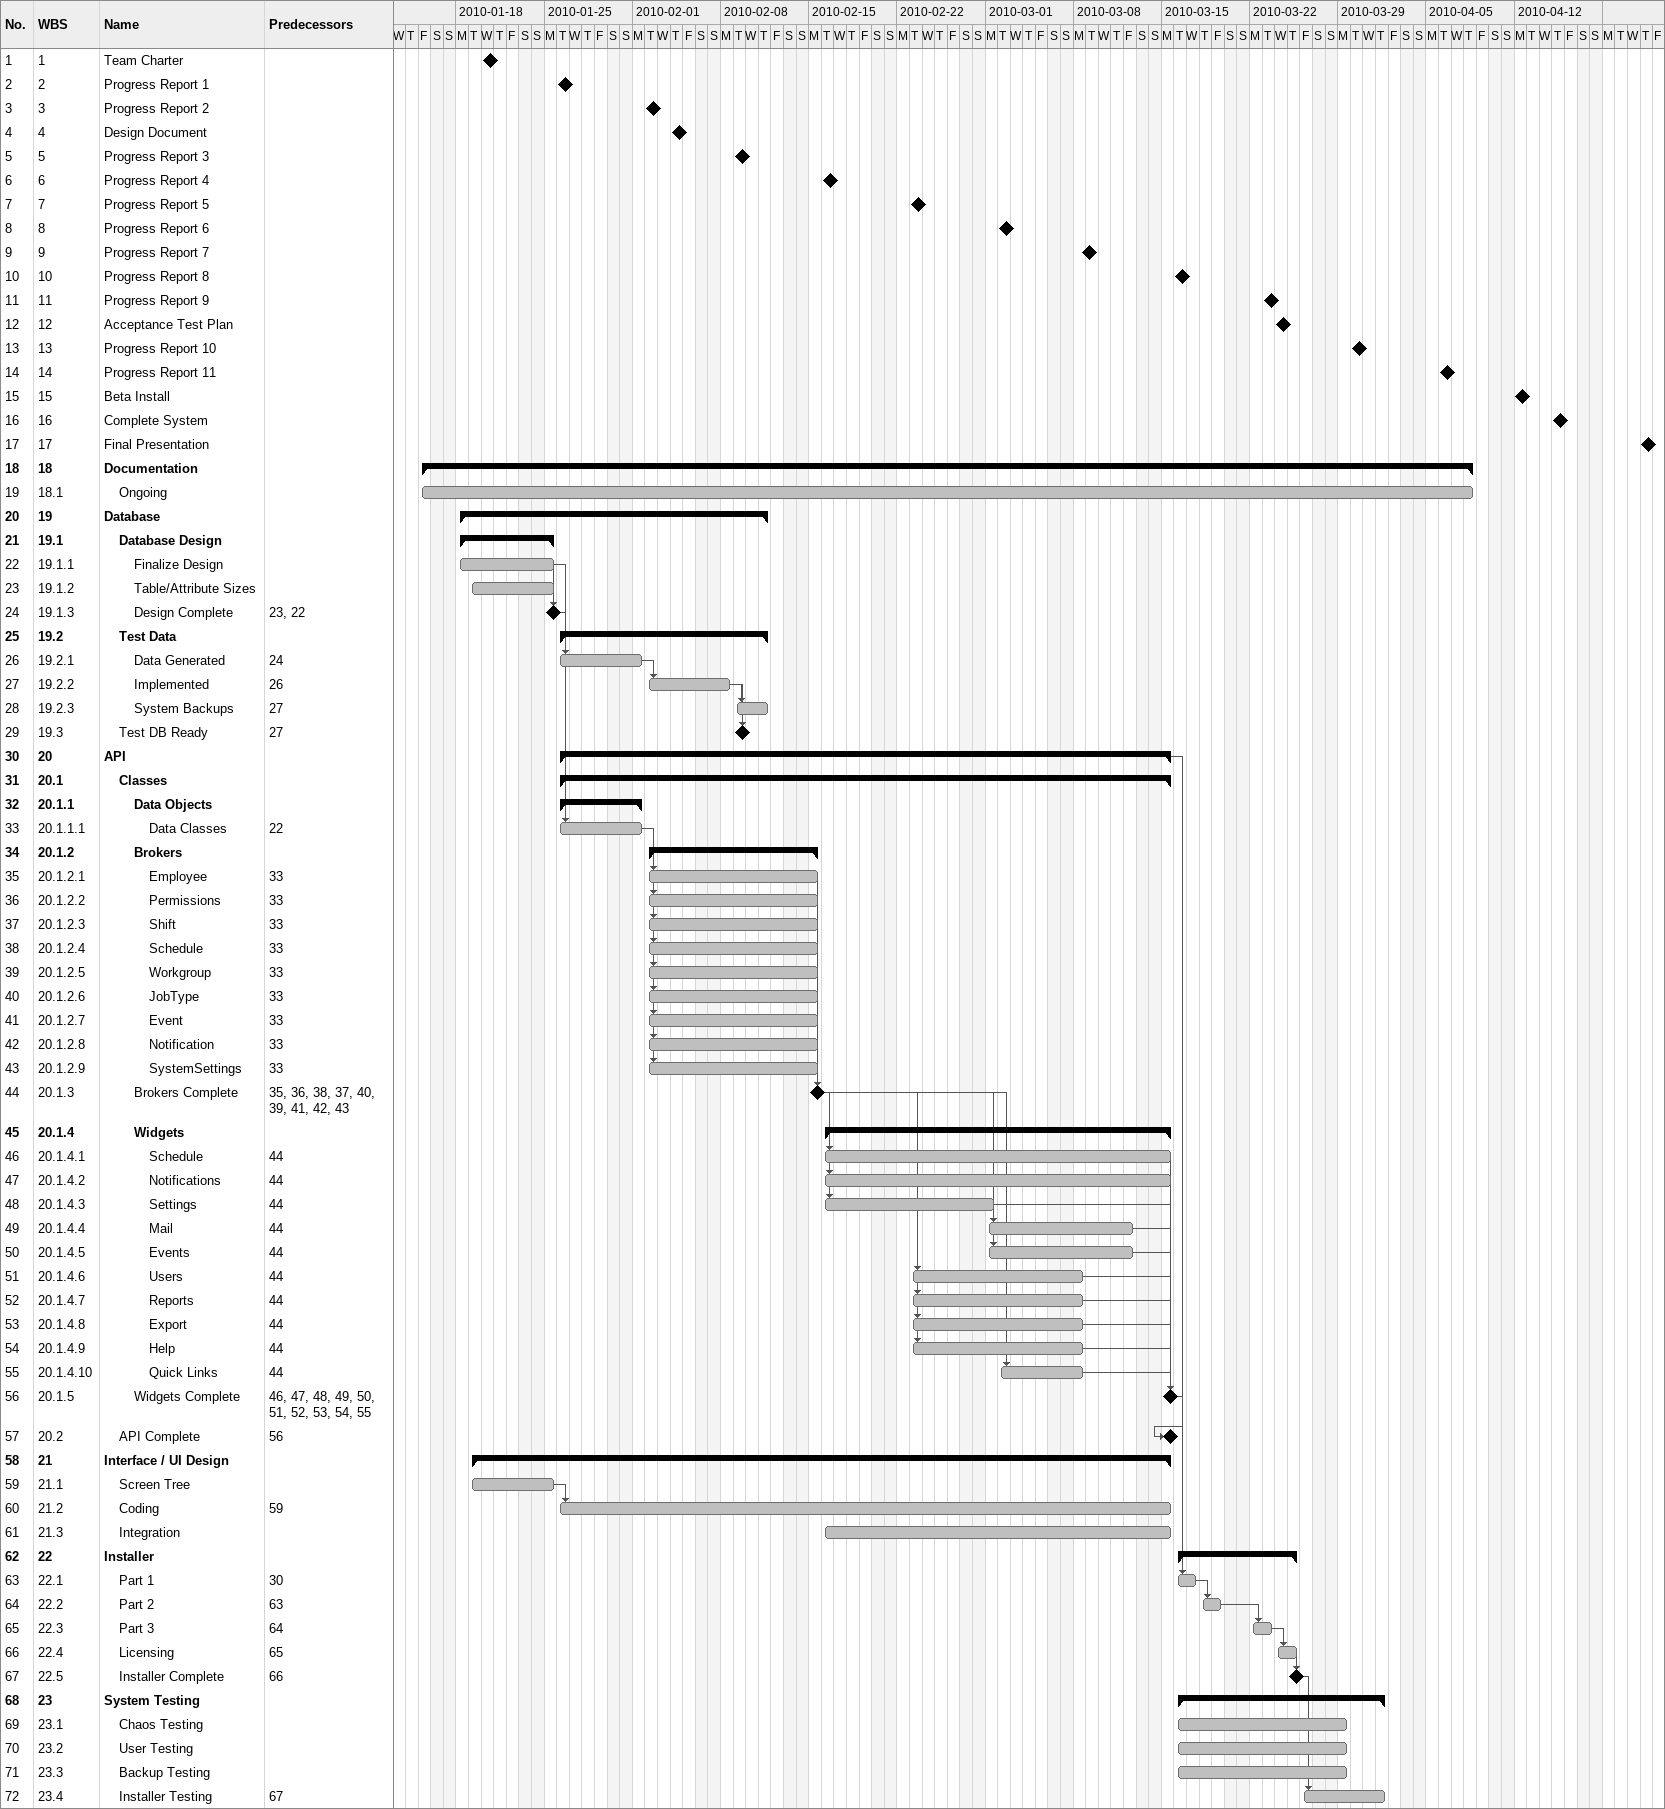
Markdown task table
| ID | WBS | Task | Start | Finish | Predecessors |
|---|---|---|---|---|---|
| 1 | 1 | Team Charter (milestone) | 2010-01-20 | 2010-01-20 |  |
| 2 | 2 | Progress Report 1 (milestone) | 2010-01-26 | 2010-01-26 |  |
| 3 | 3 | Progress Report 2 (milestone) | 2010-02-02 | 2010-02-02 |  |
| 4 | 4 | Design Document (milestone) | 2010-02-04 | 2010-02-04 |  |
| 5 | 5 | Progress Report 3 (milestone) | 2010-02-09 | 2010-02-09 |  |
| 6 | 6 | Progress Report 4 (milestone) | 2010-02-16 | 2010-02-16 |  |
| 7 | 7 | Progress Report 5 (milestone) | 2010-02-23 | 2010-02-23 |  |
| 8 | 8 | Progress Report 6 (milestone) | 2010-03-02 | 2010-03-02 |  |
| 9 | 9 | Progress Report 7 (milestone) | 2010-03-09 | 2010-03-09 |  |
| 10 | 10 | Progress Report 8 (milestone) | 2010-03-16 | 2010-03-16 |  |
| 11 | 11 | Progress Report 9 (milestone) | 2010-03-23 | 2010-03-23 |  |
| 12 | 12 | Acceptance Test Plan (milestone) | 2010-03-24 | 2010-03-24 |  |
| 13 | 13 | Progress Report 10 (milestone) | 2010-03-30 | 2010-03-30 |  |
| 14 | 14 | Progress Report 11 (milestone) | 2010-04-06 | 2010-04-06 |  |
| 15 | 15 | Beta Install (milestone) | 2010-04-12 | 2010-04-12 |  |
| 16 | 16 | Complete System (milestone) | 2010-04-15 | 2010-04-15 |  |
| 17 | 17 | Final Presentation (milestone) | 2010-04-22 | 2010-04-22 |  |
| 18 | 18 | **Documentation** | 2010-01-15 | 2010-04-08 |  |
| 19 | 18.1 | Ongoing | 2010-01-15 | 2010-04-08 |  |
| 20 | 19 | **Database** | 2010-01-18 | 2010-02-11 |  |
| 21 | 19.1 | **Database Design** | 2010-01-18 | 2010-01-25 |  |
| 22 | 19.1.1 | Finalize Design | 2010-01-18 | 2010-01-25 |  |
| 23 | 19.1.2 | Table/Attribute Sizes | 2010-01-19 | 2010-01-25 |  |
| 24 | 19.1.3 | Design Complete (milestone) | 2010-01-25 | 2010-01-25 | 23, 22 |
| 25 | 19.2 | **Test Data** | 2010-01-26 | 2010-02-11 |  |
| 26 | 19.2.1 | Data Generated | 2010-01-26 | 2010-02-01 | 24 |
| 27 | 19.2.2 | Implemented | 2010-02-02 | 2010-02-08 | 26 |
| 28 | 19.2.3 | System Backups | 2010-02-09 | 2010-02-11 | 27 |
| 29 | 19.3 | Test DB Ready (milestone) | 2010-02-09 | 2010-02-09 | 27 |
| 30 | 20 | **API** | 2010-01-26 | 2010-03-15 |  |
| 31 | 20.1 | **Classes** | 2010-01-26 | 2010-03-15 |  |
| 32 | 20.1.1 | **Data Objects** | 2010-01-26 | 2010-02-01 |  |
| 33 | 20.1.1.1 | Data Classes | 2010-01-26 | 2010-02-01 | 22 |
| 34 | 20.1.2 | **Brokers** | 2010-02-02 | 2010-02-15 |  |
| 35 | 20.1.2.1 | Employee | 2010-02-02 | 2010-02-15 | 33 |
| 36 | 20.1.2.2 | Permissions | 2010-02-02 | 2010-02-15 | 33 |
| 37 | 20.1.2.3 | Shift | 2010-02-02 | 2010-02-15 | 33 |
| 38 | 20.1.2.4 | Schedule | 2010-02-02 | 2010-02-15 | 33 |
| 39 | 20.1.2.5 | Workgroup | 2010-02-02 | 2010-02-15 | 33 |
| 40 | 20.1.2.6 | JobType | 2010-02-02 | 2010-02-15 | 33 |
| 41 | 20.1.2.7 | Event | 2010-02-02 | 2010-02-15 | 33 |
| 42 | 20.1.2.8 | Notification | 2010-02-02 | 2010-02-15 | 33 |
| 43 | 20.1.2.9 | SystemSettings | 2010-02-02 | 2010-02-15 | 33 |
| 44 | 20.1.3 | Brokers Complete (milestone) | 2010-02-15 | 2010-02-15 | 35, 36, 38, 37, 40, 39, 41, 42, 43 |
| 45 | 20.1.4 | **Widgets** | 2010-02-16 | 2010-03-15 |  |
| 46 | 20.1.4.1 | Schedule | 2010-02-16 | 2010-03-15 | 44 |
| 47 | 20.1.4.2 | Notifications | 2010-02-16 | 2010-03-15 | 44 |
| 48 | 20.1.4.3 | Settings | 2010-02-16 | 2010-03-01 | 44 |
| 49 | 20.1.4.4 | Mail | 2010-03-01 | 2010-03-12 | 44 |
| 50 | 20.1.4.5 | Events | 2010-03-01 | 2010-03-12 | 44 |
| 51 | 20.1.4.6 | Users | 2010-02-23 | 2010-03-08 | 44 |
| 52 | 20.1.4.7 | Reports | 2010-02-23 | 2010-03-08 | 44 |
| 53 | 20.1.4.8 | Export | 2010-02-23 | 2010-03-08 | 44 |
| 54 | 20.1.4.9 | Help | 2010-02-23 | 2010-03-08 | 44 |
| 55 | 20.1.4.10 | Quick Links | 2010-03-02 | 2010-03-08 | 44 |
| 56 | 20.1.5 | Widgets Complete (milestone) | 2010-03-15 | 2010-03-15 | 46, 47, 48, 49, 50, 51, 52, 53, 54, 55 |
| 57 | 20.2 | API Complete (milestone) | 2010-03-15 | 2010-03-15 | 56 |
| 58 | 21 | **Interface / UI Design** | 2010-01-19 | 2010-03-15 |  |
| 59 | 21.1 | Screen Tree | 2010-01-19 | 2010-01-25 |  |
| 60 | 21.2 | Coding | 2010-01-26 | 2010-03-15 | 59 |
| 61 | 21.3 | Integration | 2010-02-16 | 2010-03-15 |  |
| 62 | 22 | **Installer** | 2010-03-16 | 2010-03-25 |  |
| 63 | 22.1 | Part 1 | 2010-03-16 | 2010-03-17 | 30 |
| 64 | 22.2 | Part 2 | 2010-03-18 | 2010-03-19 | 63 |
| 65 | 22.3 | Part 3 | 2010-03-22 | 2010-03-23 | 64 |
| 66 | 22.4 | Licensing | 2010-03-24 | 2010-03-25 | 65 |
| 67 | 22.5 | Installer Complete (milestone) | 2010-03-25 | 2010-03-25 | 66 |
| 68 | 23 | **System Testing** | 2010-03-16 | 2010-04-01 |  |
| 69 | 23.1 | Chaos Testing | 2010-03-16 | 2010-03-29 |  |
| 70 | 23.2 | User Testing | 2010-03-16 | 2010-03-29 |  |
| 71 | 23.3 | Backup Testing | 2010-03-16 | 2010-03-29 |  |
| 72 | 23.4 | Installer Testing | 2010-03-26 | 2010-04-01 | 67 |
